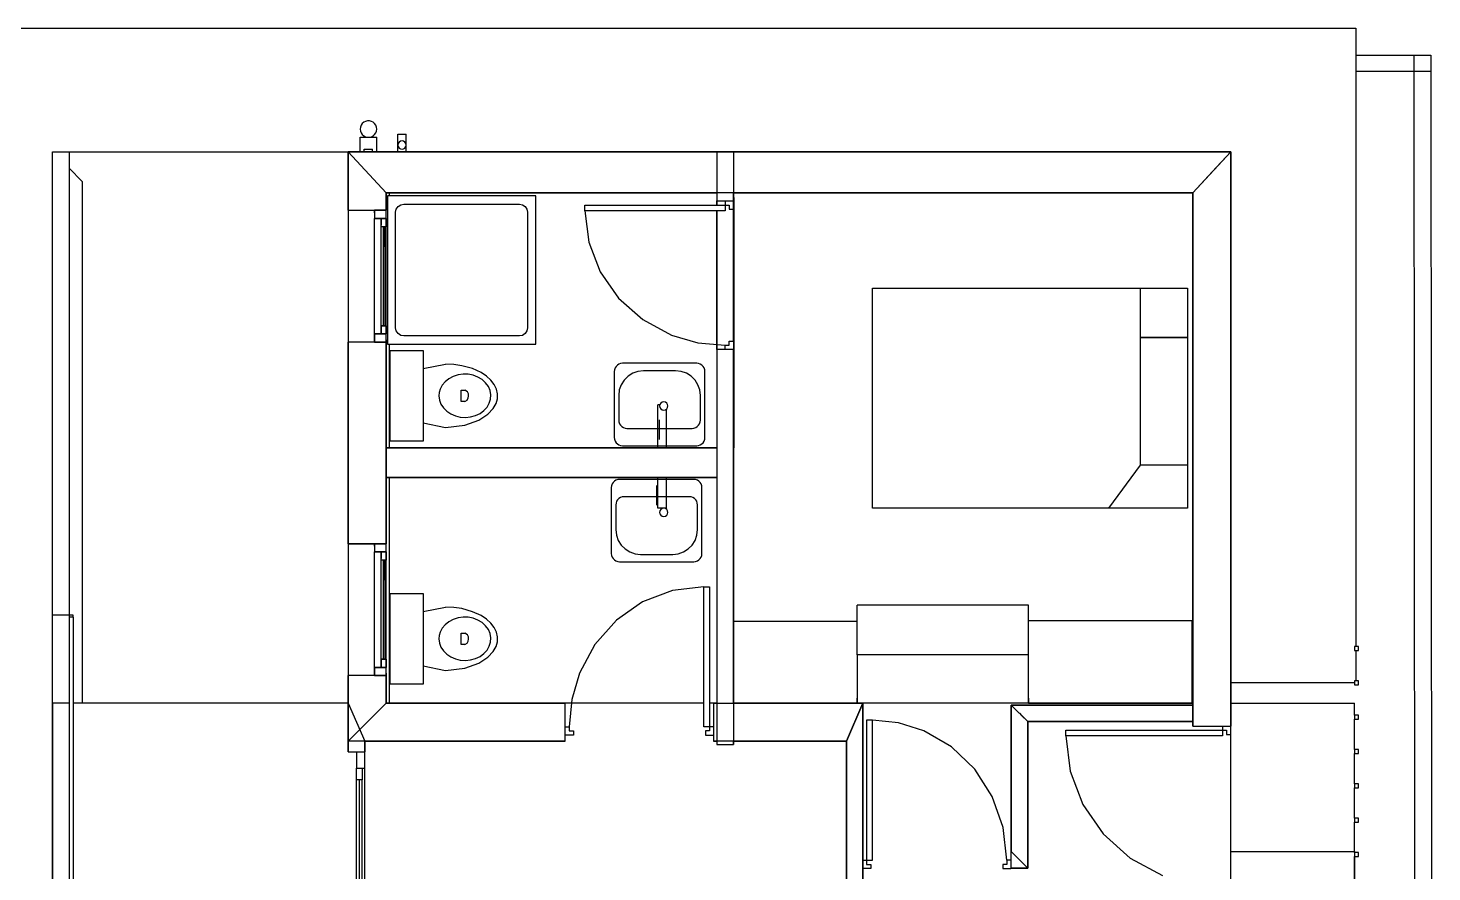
# Model space of a CAD drawing. Header units: metres. Extents: x -93 to 204, y -201 to -14.
# Drawn here: x 34.1 to 204.3, y -116.7 to -14.3 of the extents above; entities that cross this region are included whole.
import ezdxf

# ---------------------------------------------------------------- set-up
doc = ezdxf.new("R2010")
doc.units = ezdxf.units.M

msp = doc.modelspace()

# ---------------------------------------------------------------- linework, layer by layer
for p, q in [((22.04, -14.35), (195.05, -14.35)), ((195.05, -14.35), (195.05, -89.35)), ((195.05, -17.63), (204.15, -17.63)), ((202.15, -17.63), (204.15, -17.63)), ((202.29, -200.65), (202.15, -17.63)), ((204.15, -17.63), (204.29, -200.65)), ((204.15, -17.63), (204.15, -19.63)), ((204.15, -19.63), (195.05, -19.63)), ((74.37, -26.36), (74.34, -26.6)), ((74.34, -26.6), (74.37, -26.84)), ((74.46, -26.14), (74.37, -26.36)), ((74.37, -26.84), (74.46, -27.07)), ((74.59, -25.94), (74.46, -26.14)), ((74.46, -27.07), (74.59, -27.27)), ((74.78, -25.78), (74.59, -25.94)), ((74.99, -25.67), (74.78, -25.78)), ((75.22, -25.61), (74.99, -25.67)), ((75.46, -25.61), (75.22, -25.61)), ((75.7, -25.67), (75.46, -25.61)), ((75.91, -25.78), (75.7, -25.67)), ((76.09, -25.94), (75.91, -25.78)), ((76.23, -26.14), (76.09, -25.94)), ((76.09, -27.27), (76.23, -27.07)), ((76.31, -26.36), (76.23, -26.14)), ((76.23, -27.07), (76.31, -26.84)), ((76.34, -26.6), (76.31, -26.36)), ((76.31, -26.84), (76.34, -26.6)), ((78.9, -27.23), (78.94, -27.23)), ((78.9, -29.35), (78.9, -27.23)), ((78.94, -27.23), (79.05, -27.23)), ((79.05, -27.23), (79.21, -27.23)), ((79.21, -27.23), (79.4, -27.23)), ((79.4, -27.23), (79.59, -27.23)), ((79.59, -27.23), (79.76, -27.23)), ((79.76, -27.23), (79.86, -27.23)), ((79.86, -27.23), (79.9, -27.23)), ((79.9, -28.5), (79.9, -27.23)), ((74.34, -27.6), (74.37, -27.6)), ((74.34, -29.35), (74.34, -27.6)), ((74.37, -27.6), (74.46, -27.6)), ((74.46, -27.6), (74.59, -27.6)), ((74.59, -27.27), (74.78, -27.43)), ((74.59, -27.6), (74.78, -27.6)), ((74.78, -27.43), (74.99, -27.54)), ((74.78, -27.6), (74.99, -27.6)), ((74.99, -27.54), (75.22, -27.6)), ((74.99, -27.6), (75.22, -27.6)), ((75.22, -27.6), (75.46, -27.6)), ((75.22, -27.6), (75.46, -27.6)), ((75.46, -27.6), (75.7, -27.54)), ((75.46, -27.6), (75.7, -27.6)), ((75.7, -27.54), (75.91, -27.43)), ((75.7, -27.6), (75.91, -27.6)), ((75.91, -27.43), (76.09, -27.27)), ((75.91, -27.6), (76.09, -27.6)), ((76.09, -27.6), (76.23, -27.6)), ((76.23, -27.6), (76.31, -27.6)), ((76.31, -27.6), (76.34, -27.6)), ((76.34, -29.35), (76.34, -27.6)), ((78.95, -28.35), (78.91, -28.54)), ((78.91, -28.54), (78.95, -28.73)), ((79.06, -28.19), (78.95, -28.35)), ((78.95, -28.73), (79.06, -28.9)), ((79.22, -28.08), (79.06, -28.19)), ((79.06, -28.9), (79.22, -29)), ((79.41, -28.04), (79.22, -28.08)), ((79.6, -28.08), (79.41, -28.04)), ((79.77, -28.19), (79.6, -28.08)), ((79.6, -29), (79.77, -28.9)), ((79.87, -28.35), (79.77, -28.19)), ((79.77, -28.9), (79.87, -28.73)), ((79.91, -28.54), (79.87, -28.35)), ((79.87, -28.73), (79.91, -28.54)), ((79.9, -29.35), (79.9, -28.59)), ((37.04, -96.25), (37.04, -29.35)), ((37.04, -29.35), (37.04, -29.35)), ((37.04, -29.35), (39.04, -29.35)), ((37.04, -85.57), (37.04, -29.35)), ((37.04, -29.35), (37.04, -29.35)), ((37.04, -170.25), (37.04, -29.35)), ((39.04, -29.35), (74.34, -29.35)), ((39.04, -29.35), (39.04, -85.57)), ((72.89, -29.35), (179.89, -29.35)), ((77.49, -34.35), (72.89, -29.35)), ((72.89, -29.35), (77.49, -34.35)), ((72.89, -36.45), (72.89, -29.35)), ((74.84, -29.04), (74.88, -29.04)), ((74.84, -29.35), (74.84, -29.04)), ((74.88, -29.04), (74.99, -29.04)), ((74.99, -29.04), (75.15, -29.04)), ((75.15, -29.04), (75.34, -29.04)), ((75.34, -29.04), (75.53, -29.04)), ((75.53, -29.04), (75.7, -29.04)), ((75.7, -29.04), (75.81, -29.04)), ((75.81, -29.04), (75.84, -29.04)), ((75.84, -29.35), (75.84, -29.04)), ((76.34, -29.35), (78.9, -29.35)), ((79.22, -29), (79.41, -29.04)), ((79.41, -29.04), (79.6, -29)), ((79.9, -29.35), (179.89, -29.35)), ((108.47, -29.35), (179.89, -29.35)), ((117.59, -29.35), (117.59, -35.32)), ((117.59, -29.35), (119.59, -29.35)), ((119.59, -29.35), (119.59, -35.32)), ((179.89, -29.35), (175.29, -34.35)), ((175.29, -34.35), (179.89, -29.35)), ((179.89, -29.35), (179.89, -29.35)), ((179.89, -29.35), (179.89, -29.35)), ((179.89, -29.35), (179.89, -29.35)), ((179.89, -29.35), (179.89, -29.35)), ((179.89, -29.35), (179.89, -99.02)), ((39.04, -31.35), (40.64, -32.95)), ((40.64, -32.95), (40.64, -96.25)), ((175.29, -34.35), (77.49, -34.35)), ((77.49, -34.35), (77.49, -36.45)), ((77.64, -34.7), (77.64, -52.7)), ((95.64, -34.7), (77.64, -34.7)), ((77.89, -34.7), (77.89, -34.35)), ((77.89, -34.35), (117.59, -34.35)), ((78.9, -34.35), (78.9, -34.35)), ((79.26, -35.78), (79.64, -35.7)), ((79.64, -35.7), (93.64, -35.7)), ((79.9, -34.35), (79.9, -34.35)), ((93.64, -35.7), (94.02, -35.78)), ((95.64, -52.7), (95.64, -34.7)), ((117.59, -35.32), (117.59, -35.82)), ((117.59, -35.82), (117.59, -35.32)), ((117.59, -35.32), (119.59, -35.32)), ((117.59, -35.82), (117.59, -35.32)), ((118.59, -35.32), (118.59, -35.82)), ((119.59, -34.9), (119.66, -34.9)), ((119.59, -36.32), (119.59, -35.32)), ((119.59, -35.32), (119.59, -35.32)), ((119.66, -34.9), (119.66, -65.27)), ((175.29, -99.02), (175.29, -34.35)), ((72.89, -36.45), (72.89, -52.45)), ((72.89, -36.45), (77.49, -36.45)), ((76.09, -36.45), (76.09, -37.45)), ((77.49, -36.45), (76.09, -36.45)), ((76.09, -36.75), (76.09, -36.45)), ((76.09, -36.45), (77.11, -36.45)), ((76.09, -36.75), (76.09, -37.45)), ((77.11, -36.45), (77.49, -36.45)), ((77.49, -37.45), (77.49, -36.45)), ((77.49, -52.45), (77.49, -36.45)), ((77.49, -36.45), (77.49, -36.45)), ((77.49, -37.45), (77.49, -36.45)), ((77.49, -37.22), (77.49, -36.45)), ((77.49, -37.45), (77.49, -37.22)), ((78.64, -36.7), (78.72, -36.32)), ((78.64, -50.7), (78.64, -36.7)), ((78.72, -36.32), (78.93, -36)), ((78.93, -36), (79.26, -35.78)), ((94.02, -35.78), (94.35, -36)), ((94.35, -36), (94.56, -36.32)), ((94.56, -36.32), (94.64, -36.7)), ((94.64, -36.7), (94.64, -50.7)), ((101.59, -35.82), (118.59, -35.82)), ((101.59, -36.52), (101.59, -35.82)), ((118.59, -36.52), (101.59, -36.52)), ((101.59, -36.52), (102.06, -40.33)), ((117.59, -36.52), (117.59, -53.32)), ((117.59, -53.32), (117.59, -36.52)), ((117.59, -53.32), (117.59, -36.52)), ((118.59, -35.82), (118.59, -36.52)), ((118.59, -35.82), (119.09, -35.82)), ((119.09, -35.82), (119.09, -36.32)), ((119.09, -36.32), (119.59, -36.32)), ((119.59, -52.32), (119.59, -36.32)), ((76.09, -51.45), (76.09, -37.45)), ((76.09, -37.45), (77.49, -37.45)), ((76.09, -37.45), (76.89, -37.45)), ((76.44, -37.45), (76.09, -37.45)), ((77.49, -37.45), (76.44, -37.45)), ((76.89, -38.45), (76.89, -37.45)), ((76.89, -37.45), (77.49, -37.45)), ((77.49, -37.45), (76.89, -37.45)), ((77.35, -37.45), (76.89, -37.45)), ((76.89, -37.45), (76.89, -38.26)), ((76.89, -38.45), (76.89, -38.26)), ((76.89, -50.45), (76.89, -38.45)), ((77.49, -38.45), (76.89, -38.45)), ((77.49, -38.45), (76.89, -38.45)), ((77.37, -38.45), (76.89, -38.45)), ((77.11, -38.45), (77.31, -38.45)), ((77.11, -38.45), (77.11, -50.45)), ((77.31, -38.45), (77.11, -38.45)), ((77.15, -38.45), (77.11, -38.45)), ((77.15, -38.45), (77.31, -38.45)), ((77.31, -38.45), (77.31, -50.45)), ((77.31, -38.45), (77.31, -50.45)), ((77.31, -40.88), (77.31, -38.45)), ((77.49, -37.45), (77.35, -37.45)), ((77.37, -38.45), (77.49, -38.45)), ((77.49, -37.45), (77.49, -38.45)), ((77.49, -37.71), (77.49, -37.45)), ((77.49, -37.71), (77.49, -38.45)), ((77.49, -50.45), (77.49, -38.45)), ((102.06, -40.33), (103.44, -43.92)), ((77.31, -40.88), (77.31, -50.45)), ((103.44, -43.92), (105.66, -47.11)), ((136.44, -45.91), (174.64, -45.91)), ((136.44, -72.59), (136.44, -45.91)), ((168.91, -45.91), (168.91, -51.87)), ((174.64, -45.91), (174.64, -72.59)), ((105.66, -47.11), (108.6, -49.71)), ((77.49, -50.45), (76.89, -50.45)), ((77.49, -50.45), (76.89, -50.45)), ((76.89, -51.45), (76.89, -50.45)), ((76.89, -50.45), (76.89, -51.45)), ((76.89, -51.19), (76.89, -50.45)), ((77.01, -50.45), (76.89, -50.45)), ((77.01, -50.45), (77.49, -50.45)), ((77.31, -50.45), (77.11, -50.45)), ((77.31, -50.45), (77.11, -50.45)), ((77.27, -50.45), (77.11, -50.45)), ((77.27, -50.45), (77.31, -50.45)), ((77.49, -50.45), (77.49, -51.45)), ((77.49, -51.19), (77.49, -50.45)), ((78.72, -51.09), (78.64, -50.7)), ((94.64, -50.7), (94.56, -51.09)), ((108.6, -49.71), (112.08, -51.58)), ((179.89, -49.74), (179.89, -93.73)), ((77.49, -52.45), (72.89, -52.45)), ((72.89, -76.9), (72.89, -52.45)), ((76.09, -51.45), (76.89, -51.45)), ((76.09, -51.45), (77.49, -51.45)), ((76.09, -51.45), (76.09, -52.45)), ((76.09, -52.45), (76.09, -51.45)), ((77.15, -51.45), (76.09, -51.45)), ((76.09, -51.45), (76.09, -52.16)), ((76.09, -52.45), (76.09, -52.16)), ((76.09, -52.45), (77.49, -52.45)), ((76.09, -52.45), (76.48, -52.45)), ((77.49, -52.45), (76.48, -52.45)), ((76.89, -51.45), (76.89, -51.19)), ((76.89, -51.45), (77.49, -51.45)), ((77.49, -51.45), (76.89, -51.45)), ((77.35, -51.45), (76.89, -51.45)), ((77.15, -51.45), (77.49, -51.45)), ((77.35, -51.45), (77.49, -51.45)), ((77.49, -51.19), (77.49, -51.45)), ((77.49, -52.45), (77.49, -51.45)), ((77.49, -52.16), (77.49, -51.45)), ((77.49, -52.16), (77.49, -52.45)), ((77.49, -52.45), (77.49, -76.9)), ((77.64, -52.7), (95.64, -52.7)), ((77.89, -65.27), (77.89, -52.7)), ((78.93, -51.41), (78.72, -51.09)), ((79.26, -51.63), (78.93, -51.41)), ((79.64, -51.7), (79.26, -51.63)), ((93.64, -51.7), (79.64, -51.7)), ((94.02, -51.63), (93.64, -51.7)), ((94.35, -51.41), (94.02, -51.63)), ((94.56, -51.09), (94.35, -51.41)), ((112.08, -51.58), (115.27, -52.51)), ((115.27, -52.51), (118.59, -52.82)), ((119.09, -52.32), (119.59, -52.32)), ((119.09, -52.82), (119.09, -52.32)), ((119.59, -52.32), (119.59, -53.32)), ((168.91, -51.87), (168.91, -67.35)), ((174.64, -51.87), (168.91, -51.87)), ((168.91, -51.87), (174.64, -51.87)), ((77.99, -53.45), (81.99, -53.45)), ((77.99, -64.45), (77.99, -53.45)), ((81.99, -53.45), (81.99, -64.45)), ((119.59, -53.32), (117.59, -53.32)), ((117.59, -53.32), (117.59, -101.25)), ((118.59, -52.82), (119.09, -52.82)), ((118.59, -53.32), (118.59, -52.82)), ((119.59, -53.32), (119.59, -53.32)), ((119.59, -53.32), (119.59, -101.25)), ((81.99, -55.65), (84.69, -55.1)), ((85.7, -55.15), (84.69, -55.1)), ((86.67, -55.3), (85.7, -55.15)), ((87.97, -55.66), (86.67, -55.3)), ((88.99, -56.14), (87.97, -55.66)), ((89.64, -56.57), (88.99, -56.14)), ((105.16, -55.79), (105.14, -56.01)), ((105.14, -56.01), (105.14, -64.01)), ((105.24, -55.58), (105.16, -55.79)), ((105.36, -55.39), (105.24, -55.58)), ((105.52, -55.23), (105.36, -55.39)), ((105.7, -55.11), (105.52, -55.23)), ((105.92, -55.04), (105.7, -55.11)), ((106.14, -55.01), (105.92, -55.04)), ((115.14, -55.01), (106.14, -55.01)), ((108.02, -55.99), (107.39, -56.21)), ((108.69, -55.91), (108.02, -55.99)), ((112.59, -55.91), (108.69, -55.91)), ((113.26, -55.99), (112.59, -55.91)), ((113.89, -56.21), (113.26, -55.99)), ((115.36, -55.04), (115.14, -55.01)), ((115.57, -55.11), (115.36, -55.04)), ((115.76, -55.23), (115.57, -55.11)), ((115.92, -55.39), (115.76, -55.23)), ((116.04, -55.58), (115.92, -55.39)), ((116.11, -55.79), (116.04, -55.58)), ((116.14, -56.01), (116.11, -55.79)), ((116.14, -64.01), (116.14, -56.01)), ((116.14, -64.01), (116.14, -56.01)), ((84.28, -57.68), (84.03, -58.16)), ((84.64, -57.25), (84.28, -57.68)), ((85.09, -56.89), (84.64, -57.25)), ((85.62, -56.61), (85.09, -56.89)), ((86.2, -56.42), (85.62, -56.61)), ((86.82, -56.33), (86.2, -56.42)), ((87.44, -56.35), (86.82, -56.33)), ((88.05, -56.47), (87.44, -56.35)), ((88.62, -56.69), (88.05, -56.47)), ((89.13, -56.99), (88.62, -56.69)), ((89.55, -57.38), (89.13, -56.99)), ((89.88, -57.82), (89.55, -57.38)), ((90.17, -57.05), (89.64, -56.57)), ((90.09, -58.32), (89.88, -57.82)), ((90.58, -57.58), (90.17, -57.05)), ((90.85, -58.14), (90.58, -57.58)), ((105.99, -57.61), (105.76, -58.24)), ((106.34, -57.04), (105.99, -57.61)), ((106.82, -56.57), (106.34, -57.04)), ((107.39, -56.21), (106.82, -56.57)), ((114.46, -56.57), (113.89, -56.21)), ((114.94, -57.04), (114.46, -56.57)), ((115.29, -57.61), (114.94, -57.04)), ((115.51, -58.24), (115.29, -57.61)), ((83.92, -58.55), (83.88, -58.95)), ((83.88, -58.95), (83.95, -59.47)), ((84.03, -58.16), (83.92, -58.55)), ((83.95, -59.47), (84.13, -59.97)), ((86.58, -58.26), (87.03, -58.26)), ((86.58, -59.64), (86.58, -58.26)), ((87.36, -58.48), (87.03, -58.26)), ((87.03, -59.64), (87.32, -59.48)), ((87.32, -59.48), (87.45, -59.22)), ((87.46, -58.73), (87.36, -58.48)), ((87.45, -59.22), (87.48, -59)), ((87.48, -59), (87.46, -58.73)), ((89.99, -59.86), (90.15, -59.35)), ((90.18, -58.83), (90.09, -58.32)), ((90.15, -59.35), (90.18, -58.83)), ((90.81, -59.88), (90.97, -59.31)), ((90.98, -58.72), (90.85, -58.14)), ((90.97, -59.31), (90.98, -58.72)), ((105.76, -58.24), (105.69, -58.91)), ((105.69, -58.91), (105.69, -61.91)), ((115.59, -58.91), (115.51, -58.24)), ((115.59, -61.91), (115.59, -58.91)), ((115.59, -61.91), (115.59, -58.91)), ((84.13, -59.97), (84.43, -60.43)), ((84.43, -60.43), (84.83, -60.83)), ((84.83, -60.83), (85.32, -61.15)), ((85.32, -61.15), (85.88, -61.39)), ((87.03, -59.64), (86.58, -59.64)), ((88.32, -61.35), (88.87, -61.09)), ((88.71, -61.92), (89.81, -61.2)), ((88.87, -61.09), (89.34, -60.74)), ((89.34, -60.74), (89.72, -60.33)), ((89.72, -60.33), (89.99, -59.86)), ((89.81, -61.2), (90.46, -60.5)), ((90.46, -60.5), (90.81, -59.88)), ((110.43, -65.27), (110.43, -60.07)), ((110.47, -60.07), (110.43, -60.07)), ((110.47, -60.07), (110.47, -60.07)), ((110.58, -60.07), (110.47, -60.07)), ((110.58, -60.07), (110.58, -60.07)), ((110.67, -60.07), (110.58, -60.07)), ((110.69, -59.99), (110.65, -60.18)), ((110.65, -60.18), (110.69, -60.37)), ((110.65, -60.18), (110.65, -60.18)), ((110.8, -59.83), (110.69, -59.99)), ((110.69, -59.99), (110.69, -59.99)), ((110.69, -60.37), (110.8, -60.53)), ((110.69, -60.37), (110.69, -60.37)), ((110.96, -59.72), (110.8, -59.83)), ((110.8, -59.83), (110.8, -59.83)), ((110.8, -59.83), (110.8, -59.83)), ((110.8, -60.53), (110.96, -60.64)), ((110.8, -60.53), (110.8, -60.53)), ((111.15, -59.68), (110.96, -59.72)), ((110.96, -59.72), (110.96, -59.72)), ((110.96, -60.64), (111.15, -60.68)), ((110.96, -60.64), (110.96, -60.64)), ((111.34, -59.72), (111.15, -59.68)), ((111.15, -59.68), (111.15, -59.68)), ((111.15, -60.68), (111.34, -60.64)), ((111.15, -60.68), (111.15, -60.68)), ((111.51, -59.83), (111.34, -59.72)), ((111.34, -59.72), (111.34, -59.72)), ((111.34, -60.64), (111.51, -60.53)), ((111.34, -60.64), (111.34, -60.64)), ((111.43, -60.58), (111.43, -65.27)), ((111.61, -59.99), (111.51, -59.83)), ((111.51, -59.83), (111.51, -59.83)), ((111.51, -60.53), (111.61, -60.37)), ((111.65, -60.18), (111.61, -59.99)), ((111.61, -59.99), (111.61, -59.99)), ((111.61, -60.37), (111.65, -60.18)), ((111.61, -60.37), (111.61, -60.37)), ((111.65, -60.18), (111.65, -60.18)), ((81.99, -62.25), (84.69, -62.8)), ((84.69, -62.8), (87.04, -62.52)), ((85.88, -61.39), (86.48, -61.54)), ((86.48, -61.54), (87.11, -61.58)), ((87.04, -62.52), (88.71, -61.92)), ((87.11, -61.58), (87.73, -61.51)), ((87.73, -61.51), (88.32, -61.35)), ((105.69, -61.91), (105.71, -62.13)), ((105.71, -62.13), (105.79, -62.35)), ((105.79, -62.35), (105.91, -62.53)), ((105.91, -62.53), (106.07, -62.69)), ((106.07, -62.69), (106.25, -62.81)), ((106.25, -62.81), (106.47, -62.89)), ((106.47, -62.89), (106.69, -62.91)), ((106.69, -62.91), (114.59, -62.91)), ((110.64, -64.26), (110.64, -61.86)), ((114.59, -62.91), (114.81, -62.89)), ((114.81, -62.89), (115.02, -62.81)), ((115.02, -62.81), (115.21, -62.69)), ((115.21, -62.69), (115.37, -62.53)), ((115.37, -62.53), (115.49, -62.35)), ((115.49, -62.35), (115.56, -62.13)), ((115.56, -62.13), (115.59, -61.91)), ((81.99, -64.45), (77.99, -64.45)), ((105.14, -64.01), (105.16, -64.23)), ((105.16, -64.23), (105.24, -64.45)), ((105.24, -64.45), (105.36, -64.64)), ((105.36, -64.64), (105.52, -64.79)), ((115.76, -64.79), (115.92, -64.64)), ((115.92, -64.64), (116.04, -64.45)), ((116.04, -64.45), (116.11, -64.23)), ((116.11, -64.23), (116.14, -64.01)), ((77.49, -65.18), (77.63, -65.27)), ((77.49, -65.27), (117.59, -65.27)), ((77.49, -68.87), (77.49, -65.27)), ((110.43, -65.27), (77.89, -65.27)), ((105.52, -64.79), (105.7, -64.91)), ((105.7, -64.91), (105.92, -64.99)), ((105.92, -64.99), (106.14, -65.01)), ((106.14, -65.01), (115.14, -65.01)), ((117.59, -65.27), (111.43, -65.27)), ((115.14, -65.01), (115.36, -64.99)), ((115.36, -64.99), (115.57, -64.91)), ((115.57, -64.91), (115.76, -64.79)), ((117.59, -65.27), (117.59, -68.87)), ((119.66, -65.27), (119.59, -65.27)), ((168.91, -67.35), (165.09, -72.59)), ((174.64, -67.35), (168.91, -67.35)), ((117.59, -68.87), (77.49, -68.87)), ((77.89, -96.25), (77.89, -68.87)), ((104.88, -69.65), (104.81, -69.86)), ((105, -69.46), (104.88, -69.65)), ((105.16, -69.3), (105, -69.46)), ((105.35, -69.18), (105.16, -69.3)), ((105.56, -69.11), (105.35, -69.18)), ((105.78, -69.09), (105.56, -69.11)), ((114.78, -69.09), (105.78, -69.09)), ((110.43, -72.6), (110.43, -68.87)), ((111.43, -68.87), (111.43, -72.6)), ((115.01, -69.11), (114.78, -69.09)), ((115.22, -69.18), (115.01, -69.11)), ((115.41, -69.3), (115.22, -69.18)), ((115.57, -69.46), (115.41, -69.3)), ((115.69, -69.65), (115.57, -69.46)), ((115.76, -69.86), (115.69, -69.65)), ((104.81, -69.86), (104.78, -70.09)), ((104.78, -70.09), (104.78, -78.09)), ((104.78, -70.09), (104.78, -78.09)), ((105.71, -71.4), (105.55, -71.56)), ((105.9, -71.28), (105.71, -71.4)), ((106.11, -71.21), (105.9, -71.28)), ((106.33, -71.19), (106.11, -71.21)), ((114.23, -71.19), (106.33, -71.19)), ((110.28, -69.84), (110.28, -72.24)), ((114.46, -71.21), (114.23, -71.19)), ((114.67, -71.28), (114.46, -71.21)), ((114.86, -71.4), (114.67, -71.28)), ((115.02, -71.56), (114.86, -71.4)), ((115.78, -70.09), (115.76, -69.86)), ((115.78, -78.09), (115.78, -70.09)), ((105.36, -71.96), (105.33, -72.19)), ((105.33, -72.19), (105.33, -75.19)), ((105.33, -72.19), (105.33, -75.19)), ((105.43, -71.75), (105.36, -71.96)), ((105.55, -71.56), (105.43, -71.75)), ((110.47, -72.6), (110.43, -72.6)), ((110.47, -72.6), (110.47, -72.6)), ((110.58, -72.6), (110.47, -72.6)), ((110.58, -72.6), (110.58, -72.6)), ((110.74, -72.6), (110.58, -72.6)), ((110.69, -72.91), (110.65, -73.1)), ((110.65, -73.1), (110.69, -73.29)), ((110.65, -73.1), (110.65, -73.1)), ((110.8, -72.75), (110.69, -72.91)), ((110.69, -72.91), (110.69, -72.91)), ((110.74, -72.6), (110.74, -72.6)), ((110.93, -72.6), (110.74, -72.6)), ((110.96, -72.64), (110.8, -72.75)), ((110.8, -72.75), (110.8, -72.75)), ((110.8, -72.75), (110.8, -72.75)), ((110.93, -72.6), (110.93, -72.6)), ((111.12, -72.6), (110.93, -72.6)), ((111.15, -72.6), (110.96, -72.64)), ((110.96, -72.64), (110.96, -72.64)), ((111.12, -72.6), (111.12, -72.6)), ((111.13, -72.6), (111.12, -72.6)), ((111.34, -72.64), (111.15, -72.6)), ((111.15, -72.6), (111.15, -72.6)), ((111.28, -72.6), (111.17, -72.6)), ((111.28, -72.6), (111.28, -72.6)), ((111.39, -72.6), (111.28, -72.6)), ((111.51, -72.75), (111.34, -72.64)), ((111.34, -72.64), (111.34, -72.64)), ((111.39, -72.6), (111.39, -72.6)), ((111.43, -72.6), (111.39, -72.6)), ((111.61, -72.91), (111.51, -72.75)), ((111.51, -72.75), (111.51, -72.75)), ((111.65, -73.1), (111.61, -72.91)), ((111.61, -72.91), (111.61, -72.91)), ((111.61, -73.29), (111.65, -73.1)), ((111.65, -73.1), (111.65, -73.1)), ((115.14, -71.75), (115.02, -71.56)), ((115.21, -71.96), (115.14, -71.75)), ((115.23, -72.19), (115.21, -71.96)), ((115.23, -75.19), (115.23, -72.19)), ((174.64, -72.59), (136.44, -72.59)), ((110.69, -73.29), (110.8, -73.45)), ((110.69, -73.29), (110.69, -73.29)), ((110.8, -73.45), (110.96, -73.56)), ((110.8, -73.45), (110.8, -73.45)), ((110.96, -73.56), (111.15, -73.6)), ((110.96, -73.56), (110.96, -73.56)), ((111.15, -73.6), (111.34, -73.56)), ((111.15, -73.6), (111.15, -73.6)), ((111.34, -73.56), (111.51, -73.45)), ((111.34, -73.56), (111.34, -73.56)), ((111.51, -73.45), (111.61, -73.29)), ((111.61, -73.29), (111.61, -73.29)), ((105.33, -75.19), (105.41, -75.85)), ((105.41, -75.85), (105.63, -76.49)), ((105.63, -76.49), (105.99, -77.06)), ((114.58, -77.06), (114.94, -76.49)), ((114.94, -76.49), (115.16, -75.85)), ((115.16, -75.85), (115.23, -75.19)), ((72.89, -76.9), (72.89, -92.9)), ((72.89, -76.9), (77.49, -76.9)), ((76.09, -76.9), (76.09, -77.9)), ((77.49, -76.9), (76.09, -76.9)), ((76.09, -77.19), (76.09, -76.9)), ((76.09, -76.9), (77.11, -76.9)), ((76.09, -77.19), (76.09, -77.9)), ((76.09, -91.9), (76.09, -77.9)), ((76.09, -77.9), (77.49, -77.9)), ((76.09, -77.9), (76.89, -77.9)), ((76.44, -77.9), (76.09, -77.9)), ((77.49, -77.9), (76.44, -77.9)), ((76.89, -78.9), (76.89, -77.9)), ((76.89, -77.9), (77.49, -77.9)), ((77.49, -77.9), (76.89, -77.9)), ((77.35, -77.9), (76.89, -77.9)), ((76.89, -77.9), (76.89, -78.71)), ((77.11, -76.9), (77.49, -76.9)), ((77.49, -77.9), (77.35, -77.9)), ((77.49, -77.9), (77.49, -76.9)), ((77.49, -92.9), (77.49, -76.9)), ((77.49, -92.9), (77.49, -76.9)), ((77.49, -77.67), (77.49, -76.9)), ((77.49, -77.9), (77.49, -77.67)), ((77.49, -77.9), (77.49, -78.9)), ((77.49, -78.16), (77.49, -77.9)), ((77.49, -78.16), (77.49, -78.9)), ((104.78, -78.09), (104.81, -78.31)), ((105.99, -77.06), (106.46, -77.53)), ((106.46, -77.53), (107.03, -77.89)), ((107.03, -77.89), (107.67, -78.11)), ((107.67, -78.11), (108.33, -78.19)), ((108.33, -78.19), (112.23, -78.19)), ((112.23, -78.19), (112.9, -78.11)), ((112.9, -78.11), (113.54, -77.89)), ((113.54, -77.89), (114.11, -77.53)), ((114.11, -77.53), (114.58, -77.06)), ((115.76, -78.31), (115.78, -78.09)), ((76.89, -78.9), (76.89, -78.71)), ((76.89, -90.9), (76.89, -78.9)), ((77.49, -78.9), (76.89, -78.9)), ((77.49, -78.9), (76.89, -78.9)), ((77.37, -78.9), (76.89, -78.9)), ((77.11, -78.9), (77.31, -78.9)), ((77.11, -78.9), (77.11, -90.9)), ((77.31, -78.9), (77.11, -78.9)), ((77.15, -78.9), (77.11, -78.9)), ((77.15, -78.9), (77.31, -78.9)), ((77.31, -78.9), (77.31, -90.9)), ((77.31, -78.9), (77.31, -90.9)), ((77.31, -81.32), (77.31, -78.9)), ((77.37, -78.9), (77.49, -78.9)), ((77.49, -90.9), (77.49, -78.9)), ((104.81, -78.31), (104.88, -78.52)), ((104.88, -78.52), (105, -78.71)), ((105, -78.71), (105.16, -78.87)), ((105.16, -78.87), (105.35, -78.99)), ((105.35, -78.99), (105.56, -79.06)), ((105.56, -79.06), (105.78, -79.09)), ((105.78, -79.09), (114.78, -79.09)), ((114.78, -79.09), (115.01, -79.06)), ((115.01, -79.06), (115.22, -78.99)), ((115.22, -78.99), (115.41, -78.87)), ((115.41, -78.87), (115.57, -78.71)), ((115.57, -78.71), (115.69, -78.52)), ((115.69, -78.52), (115.76, -78.31)), ((77.31, -81.32), (77.31, -90.9)), ((77.99, -82.93), (81.99, -82.93)), ((77.99, -93.93), (77.99, -82.93)), ((81.99, -82.93), (81.99, -93.93)), ((112.19, -82.58), (108.59, -83.96)), ((115.99, -82.11), (112.19, -82.58)), ((115.99, -82.11), (116.69, -82.11)), ((115.99, -99.11), (115.99, -82.11)), ((116.69, -82.11), (116.69, -99.11)), ((81.99, -85.13), (84.69, -84.58)), ((85.7, -84.63), (84.69, -84.58)), ((86.67, -84.77), (85.7, -84.63)), ((87.97, -85.14), (86.67, -84.77)), ((108.59, -83.96), (105.41, -86.18)), ((155.39, -84.37), (134.59, -84.37)), ((134.59, -90.37), (134.59, -84.37)), ((155.39, -90.37), (155.39, -84.37)), ((39.04, -85.57), (37.04, -85.57)), ((39.54, -85.57), (39.04, -85.57)), ((39.04, -85.57), (39.04, -85.82)), ((39.54, -85.82), (39.04, -85.82)), ((39.04, -85.82), (39.04, -168.18)), ((39.54, -85.82), (39.54, -85.57)), ((39.54, -85.82), (39.54, -168.18)), ((84.64, -86.72), (84.28, -87.15)), ((85.09, -86.36), (84.64, -86.72)), ((85.62, -86.08), (85.09, -86.36)), ((86.2, -85.89), (85.62, -86.08)), ((86.82, -85.81), (86.2, -85.89)), ((87.44, -85.82), (86.82, -85.81)), ((88.05, -85.94), (87.44, -85.82)), ((88.99, -85.61), (87.97, -85.14)), ((88.62, -86.16), (88.05, -85.94)), ((89.13, -86.47), (88.62, -86.16)), ((89.64, -86.04), (88.99, -85.61)), ((89.55, -86.85), (89.13, -86.47)), ((90.17, -86.53), (89.64, -86.04)), ((90.58, -87.06), (90.17, -86.53)), ((105.41, -86.18), (102.81, -89.11)), ((134.59, -86.33), (119.62, -86.33)), ((119.62, -86.33), (119.62, -96.25)), ((175.21, -86.25), (155.39, -86.25)), ((175.21, -96.25), (175.21, -86.25)), ((83.92, -88.02), (83.88, -88.43)), ((83.88, -88.43), (83.95, -88.95)), ((84.03, -87.63), (83.92, -88.02)), ((84.28, -87.15), (84.03, -87.63)), ((86.58, -87.74), (87.03, -87.74)), ((86.58, -89.11), (86.58, -87.74)), ((87.36, -87.96), (87.03, -87.74)), ((87.46, -88.2), (87.36, -87.96)), ((87.45, -88.7), (87.48, -88.48)), ((87.48, -88.48), (87.46, -88.2)), ((89.88, -87.3), (89.55, -86.85)), ((90.09, -87.79), (89.88, -87.3)), ((90.18, -88.31), (90.09, -87.79)), ((90.15, -88.83), (90.18, -88.31)), ((90.85, -87.62), (90.58, -87.06)), ((90.98, -88.2), (90.85, -87.62)), ((90.97, -88.78), (90.98, -88.2)), ((83.95, -88.95), (84.13, -89.44)), ((84.13, -89.44), (84.43, -89.9)), ((84.43, -89.9), (84.83, -90.3)), ((87.03, -89.11), (86.58, -89.11)), ((87.03, -89.11), (87.32, -88.95)), ((87.32, -88.95), (87.45, -88.7)), ((88.87, -90.56), (89.34, -90.22)), ((89.34, -90.22), (89.72, -89.8)), ((89.72, -89.8), (89.99, -89.33)), ((89.81, -90.67), (90.46, -89.97)), ((89.99, -89.33), (90.15, -88.83)), ((90.46, -89.97), (90.81, -89.36)), ((90.81, -89.36), (90.97, -88.78)), ((102.81, -89.11), (100.93, -92.6)), ((195.39, -89.35), (194.89, -89.35)), ((194.89, -89.35), (194.89, -89.85)), ((194.89, -89.85), (195.39, -89.85)), ((195.05, -89.85), (195.05, -93.51)), ((195.39, -89.85), (195.39, -89.35)), ((76.09, -91.9), (76.89, -91.9)), ((76.09, -91.9), (77.49, -91.9)), ((76.09, -91.9), (76.09, -92.9)), ((76.09, -92.9), (76.09, -91.9)), ((77.15, -91.9), (76.09, -91.9)), ((76.09, -91.9), (76.09, -92.6)), ((77.49, -90.9), (76.89, -90.9)), ((77.49, -90.9), (76.89, -90.9)), ((76.89, -91.9), (76.89, -90.9)), ((76.89, -90.9), (76.89, -91.9)), ((76.89, -91.63), (76.89, -90.9)), ((77.01, -90.9), (76.89, -90.9)), ((76.89, -91.9), (76.89, -91.63)), ((76.89, -91.9), (77.49, -91.9)), ((77.49, -91.9), (76.89, -91.9)), ((77.35, -91.9), (76.89, -91.9)), ((77.01, -90.9), (77.49, -90.9)), ((77.31, -90.9), (77.11, -90.9)), ((77.31, -90.9), (77.11, -90.9)), ((77.27, -90.9), (77.11, -90.9)), ((77.15, -91.9), (77.49, -91.9)), ((77.27, -90.9), (77.31, -90.9)), ((77.35, -91.9), (77.49, -91.9)), ((77.49, -90.9), (77.49, -91.9)), ((77.49, -91.63), (77.49, -90.9)), ((77.49, -91.63), (77.49, -91.9)), ((77.49, -92.9), (77.49, -91.9)), ((77.49, -92.6), (77.49, -91.9)), ((81.99, -91.73), (84.69, -92.28)), ((84.83, -90.3), (85.32, -90.63)), ((85.32, -90.63), (85.88, -90.87)), ((85.88, -90.87), (86.48, -91.01)), ((86.48, -91.01), (87.11, -91.05)), ((87.04, -92), (88.71, -91.39)), ((87.11, -91.05), (87.73, -90.99)), ((87.73, -90.99), (88.32, -90.82)), ((88.32, -90.82), (88.87, -90.56)), ((88.71, -91.39), (89.81, -90.67)), ((155.39, -90.37), (134.59, -90.37)), ((134.59, -90.37), (134.59, -96.25)), ((155.39, -96.25), (155.39, -90.37)), ((77.49, -92.9), (72.89, -92.9)), ((72.89, -100.85), (72.89, -92.9)), ((76.09, -92.9), (76.09, -92.6)), ((76.09, -92.9), (77.49, -92.9)), ((76.09, -92.9), (76.48, -92.9)), ((77.49, -92.9), (76.48, -92.9)), ((77.49, -92.6), (77.49, -92.9)), ((77.49, -92.9), (77.49, -96.25)), ((84.69, -92.28), (87.04, -92)), ((100.93, -92.6), (100, -95.79)), ((195.39, -93.51), (194.89, -93.51)), ((194.89, -93.51), (194.89, -94.01)), ((195.39, -94.01), (195.39, -93.51)), ((81.99, -93.93), (77.99, -93.93)), ((179.89, -93.73), (194.89, -93.73)), ((194.89, -94.01), (195.39, -94.01)), ((37.04, -96.25), (37.04, -96.25)), ((37.04, -96.25), (37.04, -170.25)), ((39.04, -96.25), (37.04, -96.25)), ((72.89, -96.25), (39.54, -96.25)), ((72.89, -96.25), (74.89, -100.85)), ((72.89, -102.13), (72.89, -96.25)), ((77.49, -96.25), (72.89, -100.85)), ((72.89, -100.85), (77.49, -96.25)), ((77.49, -96.25), (99.19, -96.25)), ((115.99, -96.25), (99.19, -96.25)), ((99.19, -100.85), (99.19, -96.25)), ((100, -95.79), (99.69, -99.11)), ((117.59, -96.25), (116.69, -96.25)), ((117.19, -96.25), (135.29, -96.25)), ((117.19, -96.25), (117.19, -100.85)), ((175.29, -96.25), (119.59, -96.25)), ((133.29, -100.85), (135.29, -96.25)), ((135.29, -96.25), (133.29, -100.85)), ((134.59, -96.25), (134.59, -95.63)), ((135.29, -96.25), (135.29, -146.6)), ((153.29, -96.47), (155.29, -98.47)), ((153.29, -114.25), (153.29, -96.47)), ((153.29, -96.47), (175.29, -96.47)), ((155.29, -98.47), (153.29, -96.47)), ((155.39, -95.63), (155.39, -96.25)), ((155.39, -96.25), (175.21, -96.25)), ((175.29, -96.47), (175.29, -98.47)), ((179.89, -96.25), (179.89, -96.25)), ((179.89, -170.25), (179.89, -96.25)), ((179.89, -96.25), (194.89, -96.25)), ((194.89, -97.68), (194.89, -96.25)), ((135.75, -98.29), (135.75, -115.29)), ((136.45, -98.29), (135.75, -98.29)), ((136.45, -115.29), (136.45, -98.29)), ((139.63, -98.62), (136.45, -98.29)), ((142.69, -99.59), (139.63, -98.62)), ((155.29, -98.47), (155.29, -116.25)), ((175.29, -98.47), (155.29, -98.47)), ((195.39, -97.68), (194.89, -97.68)), ((194.89, -97.68), (194.89, -98.18)), ((194.89, -101.85), (194.89, -98.18)), ((194.89, -98.18), (195.39, -98.18)), ((195.39, -98.18), (195.39, -97.68)), ((99.19, -99.11), (99.69, -99.11)), ((100.19, -100.11), (99.19, -100.11)), ((99.69, -99.11), (99.69, -99.61)), ((99.69, -99.61), (100.19, -99.61)), ((100.19, -99.61), (100.19, -100.11)), ((116.69, -99.11), (115.99, -99.11)), ((116.19, -99.61), (116.19, -100.11)), ((116.69, -99.61), (116.19, -99.61)), ((116.19, -100.11), (117.19, -100.11)), ((116.69, -99.11), (116.69, -99.61)), ((117.19, -99.11), (116.69, -99.11)), ((146.03, -101.54), (142.69, -99.59)), ((159.89, -99.52), (178.89, -99.52)), ((159.89, -100.22), (159.89, -99.52)), ((178.89, -100.22), (159.89, -100.22)), ((159.89, -100.22), (160.42, -104.49)), ((175.29, -99.02), (179.89, -99.02)), ((178.89, -99.02), (178.89, -99.52)), ((178.89, -99.52), (178.89, -100.22)), ((178.89, -99.52), (179.39, -99.52)), ((179.39, -99.52), (179.39, -100.02)), ((179.39, -100.02), (179.89, -100.02)), ((179.89, -100.02), (179.89, -99.02)), ((179.89, -99.02), (179.89, -99.02)), ((99.19, -100.85), (72.89, -100.85)), ((72.89, -102.13), (74.89, -102.13)), ((73.89, -102.13), (73.89, -104.13)), ((74.89, -100.85), (74.89, -102.13)), ((74.89, -104.13), (74.89, -102.13)), ((133.29, -100.85), (117.19, -100.85)), ((117.59, -101.25), (119.59, -101.25)), ((133.29, -146.6), (133.29, -100.85)), ((148.85, -104.25), (146.03, -101.54)), ((195.39, -101.85), (194.89, -101.85)), ((194.89, -101.85), (194.89, -102.35)), ((195.39, -102.35), (195.39, -101.85)), ((194.89, -106.01), (194.89, -102.35)), ((194.89, -102.35), (195.39, -102.35)), ((73.89, -104.13), (74.59, -104.13)), ((73.89, -105.53), (73.89, -104.13)), ((73.89, -104.13), (74.89, -104.13)), ((74.59, -105.53), (73.89, -105.53)), ((73.89, -120.73), (73.89, -105.53)), ((74.24, -120.73), (74.24, -105.53)), ((74.59, -104.13), (74.59, -105.53)), ((74.59, -120.73), (74.59, -105.53)), ((74.89, -122.13), (74.89, -104.13)), ((150.98, -107.58), (148.85, -104.25)), ((160.42, -104.49), (161.96, -108.53)), ((195.39, -106.01), (194.89, -106.01)), ((194.89, -106.01), (194.89, -106.51)), ((194.89, -110.18), (194.89, -106.51)), ((194.89, -106.51), (195.39, -106.51)), ((195.39, -106.51), (195.39, -106.01)), ((152.3, -111.32), (150.98, -107.58)), ((161.96, -108.53), (164.44, -112.1)), ((195.39, -110.18), (194.89, -110.18)), ((194.89, -110.18), (194.89, -110.68)), ((195.39, -110.68), (195.39, -110.18)), ((152.75, -115.29), (152.3, -111.32)), ((164.44, -112.1), (167.72, -115.03)), ((194.89, -114.25), (194.89, -110.68)), ((194.89, -110.68), (195.39, -110.68)), ((135.29, -115.29), (135.75, -115.29)), ((135.75, -115.29), (136.45, -115.29)), ((135.75, -115.29), (135.75, -115.79)), ((152.75, -115.29), (152.75, -115.79)), ((153.25, -115.29), (152.75, -115.29)), ((153.25, -114.25), (153.29, -114.25)), ((153.25, -114.25), (153.25, -116.25)), ((155.29, -116.25), (153.29, -114.25)), ((153.29, -114.25), (155.29, -116.25)), ((167.72, -115.03), (171.62, -117.13)), ((179.89, -114.25), (194.89, -114.25)), ((194.89, -114.35), (194.89, -114.25)), ((194.89, -114.25), (194.89, -114.35)), ((195.39, -114.35), (194.89, -114.35)), ((194.89, -114.35), (194.89, -114.85)), ((194.89, -118.51), (194.89, -114.85)), ((194.89, -114.85), (194.89, -118.51)), ((194.89, -114.85), (195.39, -114.85)), ((195.39, -114.85), (195.39, -114.35)), ((136.25, -116.29), (135.29, -116.29)), ((135.75, -115.79), (136.25, -115.79)), ((136.25, -115.79), (136.25, -116.29)), ((152.25, -115.79), (152.25, -116.29)), ((152.75, -115.79), (152.25, -115.79)), ((152.25, -116.29), (153.25, -116.29)), ((153.25, -116.29), (153.25, -116.25)), ((155.29, -116.25), (153.25, -116.25))]:
    msp.add_line(p, q)
for points in [[(119.59, -34.35), (130.54, -34.35), (175.29, -34.35), (177.79, -31.64), (179.89, -29.35), (121.86, -29.35), (119.59, -29.35), (118.64, -29.35), (117.59, -29.35), (72.89, -29.35), (72.89, -35.58), (72.89, -36.45), (76.22, -36.45), (77.49, -36.45), (77.49, -36.19), (77.49, -34.35), (117.59, -34.35), (117.59, -35.32), (118.9, -35.32), (119.59, -35.32)], [(118.64, -29.35), (117.59, -29.35), (72.89, -29.35), (72.89, -35.58), (72.89, -36.45), (76.22, -36.45), (77.49, -36.45), (77.49, -36.19), (77.49, -34.35), (117.59, -34.35), (117.59, -35.32), (118.9, -35.32), (119.59, -35.32), (119.59, -34.35), (130.54, -34.35), (175.29, -34.35), (177.79, -31.64), (179.89, -29.35), (121.86, -29.35), (119.59, -29.35)], [(161.57, -96.47), (153.29, -96.47), (153.29, -107.56), (153.29, -114.25), (153.27, -114.25), (153.25, -114.25), (153.25, -115.32), (153.25, -116.25), (154.2, -116.25), (155.29, -116.25), (155.29, -105.16), (155.29, -98.47), (167.77, -98.47), (175.29, -98.47), (175.29, -99.02), (177.77, -99.02), (179.89, -99.02), (179.89, -66.8), (179.89, -29.35), (178.16, -31.23), (175.29, -34.35), (175.29, -69.11), (175.29, -96.47)], [(161.57, -96.47), (153.29, -96.47), (153.29, -107.56), (153.29, -114.25), (153.27, -114.25), (153.25, -114.25), (153.25, -115.32), (153.25, -116.25), (154.2, -116.25), (155.29, -116.25), (155.29, -105.16), (155.29, -98.47), (167.77, -98.47), (175.29, -98.47), (175.29, -99.02), (177.77, -99.02), (179.89, -99.02), (179.89, -66.8), (179.89, -29.35), (178.16, -31.23), (175.29, -34.35), (175.29, -69.11), (175.29, -96.47)], [(195.31, -89.85), (195.39, -89.85), (195.39, -89.43), (195.39, -89.35), (194.98, -89.35), (194.89, -89.35), (194.89, -89.76), (194.89, -89.85)], [(72.89, -99.41), (72.89, -100.85), (72.89, -102.13), (73.97, -102.13), (74.89, -102.13), (74.89, -101.53), (74.89, -100.85), (87.03, -100.85), (99.19, -100.85), (99.19, -98.38), (99.19, -96.25), (89.16, -96.25), (77.49, -96.25), (77.49, -93.69), (77.49, -92.89), (74.17, -92.89), (72.89, -92.89), (72.89, -93.87), (72.89, -96.25)], [(72.89, -99.41), (72.89, -100.85), (72.89, -102.13), (73.97, -102.13), (74.89, -102.13), (74.89, -101.53), (74.89, -100.85), (87.03, -100.85), (99.19, -100.85), (99.19, -98.38), (99.19, -96.25), (89.16, -96.25), (77.49, -96.25), (77.49, -93.69), (77.49, -92.89), (74.17, -92.89), (72.89, -92.89), (72.89, -93.87), (72.89, -96.25)], [(195.31, -94.01), (195.39, -94.01), (195.39, -93.6), (195.39, -93.51), (194.98, -93.51), (194.89, -93.51), (194.89, -93.93), (194.89, -94.01)], [(154.29, -97.47), (154.54, -97.72), (155.29, -98.47)], [(154.29, -97.47), (154.54, -97.72), (155.29, -98.47)], [(195.31, -98.18), (195.39, -98.18), (195.39, -97.77), (195.39, -97.68), (194.98, -97.68), (194.89, -97.68), (194.89, -98.09), (194.89, -98.18)], [(195.31, -102.35), (195.39, -102.35), (195.39, -101.93), (195.39, -101.85), (194.98, -101.85), (194.89, -101.85), (194.89, -102.26), (194.89, -102.35)], [(195.31, -106.51), (195.39, -106.51), (195.39, -106.1), (195.39, -106.01), (194.98, -106.01), (194.89, -106.01), (194.89, -106.43), (194.89, -106.51)], [(195.31, -110.68), (195.39, -110.68), (195.39, -110.27), (195.39, -110.18), (194.98, -110.18), (194.89, -110.18), (194.89, -110.59), (194.89, -110.68)], [(195.31, -114.85), (195.39, -114.85), (195.39, -114.43), (195.39, -114.35), (194.98, -114.35), (194.89, -114.35), (194.89, -114.76), (194.89, -114.85)]]:
    msp.add_lwpolyline(points, close=True)
msp.add_lwpolyline([(135.29, -124.67), (135.29, -96.25), (125.56, -96.25), (119.59, -96.25), (119.59, -68.35), (119.59, -53.32), (118.28, -53.32), (117.59, -53.32), (117.59, -65.27), (98.59, -65.27), (77.49, -65.27), (77.49, -59.21), (77.49, -52.45), (74.17, -52.45), (72.89, -52.45), (72.89, -70.13), (72.89, -76.89), (76.22, -76.89), (77.49, -76.89), (77.49, -68.87), (96.49, -68.87), (117.59, -68.87), (117.59, -96.25), (117.19, -96.25), (117.19, -98.72), (117.19, -100.85), (117.59, -100.85), (117.59, -101.25), (118.64, -101.25), (119.59, -101.25), (119.59, -100.85), (124.64, -100.85), (133.29, -100.85), (133.29, -126.67)])
msp.add_lwpolyline([(135.29, -124.67), (135.29, -96.25), (125.56, -96.25), (119.59, -96.25), (119.59, -68.35), (119.59, -53.32), (118.28, -53.32), (117.59, -53.32), (117.59, -65.27), (98.59, -65.27), (77.49, -65.27), (77.49, -59.21), (77.49, -52.45), (74.17, -52.45), (72.89, -52.45), (72.89, -70.13), (72.89, -76.89), (76.22, -76.89), (77.49, -76.89), (77.49, -68.87), (96.49, -68.87), (117.59, -68.87), (117.59, -96.25), (117.19, -96.25), (117.19, -98.72), (117.19, -100.85), (117.59, -100.85), (117.59, -101.25), (118.64, -101.25), (119.59, -101.25), (119.59, -100.85), (124.64, -100.85), (133.29, -100.85), (133.29, -126.67)])

doc.saveas('drawing.dxf')
